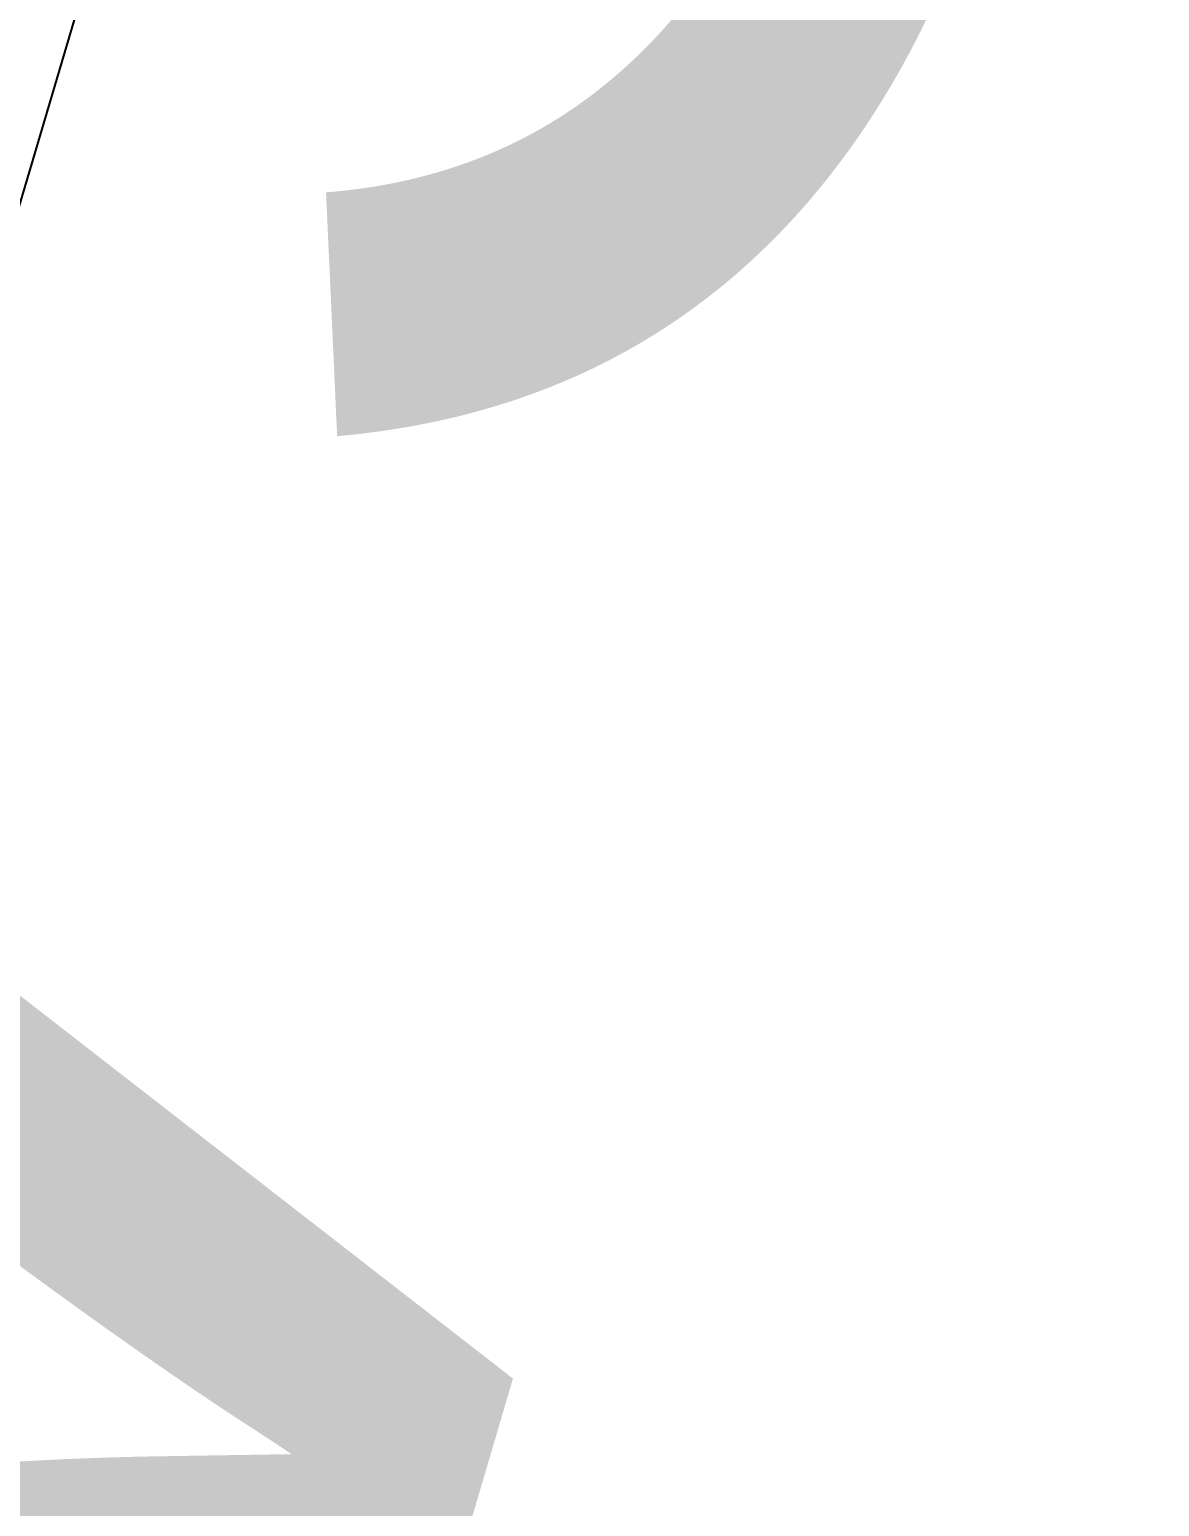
# Model space of a CAD drawing. Header units: millimetres. Extents: x 62878 to 70819, y -67946 to -61850.
# Drawn here: x 68135.24 to 68144.91, y -65101.68 to -65089.04 of the extents above; entities that cross this region are included whole.
import ezdxf
from ezdxf.enums import TextEntityAlignment as Align

# ---------------------------------------------------------------- set-up
doc = ezdxf.new("R2010")
doc.units = ezdxf.units.MM
doc.layers.add('antet_3', color=7, linetype='Continuous', lineweight=9)
doc.layers.add('DOGRAMA', color=171, linetype='Continuous', lineweight=0)
doc.styles.add('bold', font='arial.ttf', dxfattribs={"height": 10})

msp = doc.modelspace()

# ---------------------------------------------------------------- linework, layer by layer
at = {"layer": 'DOGRAMA', "lineweight": -2}
msp.add_line((68133.57635999529, -65095.85809806576), (68147.02032447487, -65050.45520135976), dxfattribs=at)

# ---------------------------------------------------------------- texts
at = {"layer": 'antet_3', "linetype": 'ByBlock', "style": 'bold'}
msp.add_text('CAM ', height=16, rotation=253.5761452701001, dxfattribs=at).set_placement((68130.15326510169, -65103.57916727832), align=Align.MIDDLE_CENTER)

doc.saveas('drawing.dxf')
